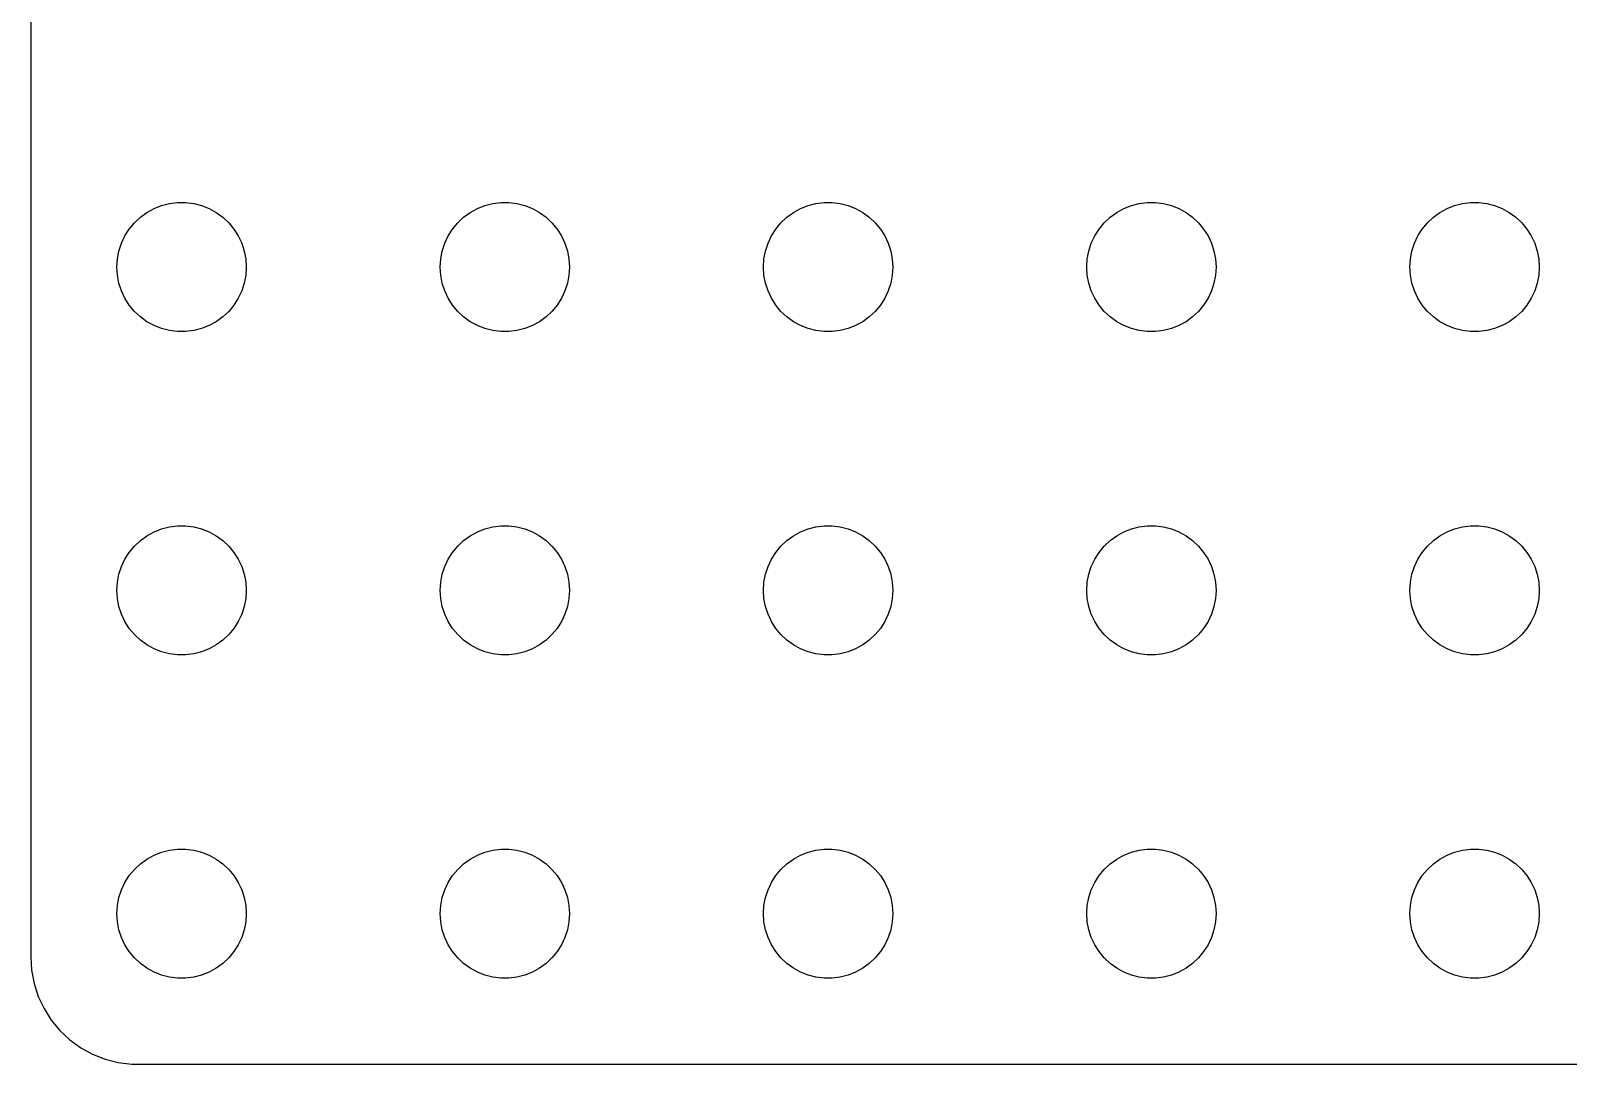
# Model space of a CAD drawing. Header units: metres. Extents: x -134 to 134, y 518 to 1078.
# Drawn here: x -134.5 to -63.2, y 746 to 794 of the extents above; entities that cross this region are included whole.
import ezdxf

# ---------------------------------------------------------------- set-up
doc = ezdxf.new("R2010")
doc.units = ezdxf.units.M

msp = doc.modelspace()

# ---------------------------------------------------------------- linework, layer by layer
for p, q in [((-134.5, 845), (-134.5, 751)), ((-129.412, 785.312), (-129.107, 785.533)), ((-129.107, 785.533), (-128.777, 785.714)), ((-128.777, 785.714), (-128.427, 785.853)), ((-128.427, 785.853), (-128.062, 785.947)), ((-128.062, 785.947), (-127.688, 785.994)), ((-127.688, 785.994), (-127.312, 785.994)), ((-127.312, 785.994), (-126.938, 785.947)), ((-126.938, 785.947), (-126.573, 785.853)), ((-126.573, 785.853), (-126.223, 785.714)), ((-126.223, 785.714), (-125.893, 785.533)), ((-125.893, 785.533), (-125.588, 785.312)), ((-114.412, 785.312), (-114.107, 785.533)), ((-114.107, 785.533), (-113.777, 785.714)), ((-113.777, 785.714), (-113.427, 785.853)), ((-113.427, 785.853), (-113.062, 785.947)), ((-113.062, 785.947), (-112.688, 785.994)), ((-112.688, 785.994), (-112.312, 785.994)), ((-112.312, 785.994), (-111.938, 785.947)), ((-111.938, 785.947), (-111.573, 785.853)), ((-111.573, 785.853), (-111.223, 785.714)), ((-111.223, 785.714), (-110.893, 785.533)), ((-110.893, 785.533), (-110.588, 785.312)), ((-99.4123, 785.312), (-99.1075, 785.533)), ((-99.1075, 785.533), (-98.7773, 785.714)), ((-98.7773, 785.714), (-98.427, 785.853)), ((-98.427, 785.853), (-98.0621, 785.947)), ((-98.0621, 785.947), (-97.6884, 785.994)), ((-97.6884, 785.994), (-97.3116, 785.994)), ((-97.3116, 785.994), (-96.9379, 785.947)), ((-96.9379, 785.947), (-96.573, 785.853)), ((-96.573, 785.853), (-96.2227, 785.714)), ((-96.2227, 785.714), (-95.8925, 785.533)), ((-95.8925, 785.533), (-95.5877, 785.312)), ((-84.4123, 785.312), (-84.1075, 785.533)), ((-84.1075, 785.533), (-83.7773, 785.714)), ((-83.7773, 785.714), (-83.427, 785.853)), ((-83.427, 785.853), (-83.0621, 785.947)), ((-83.0621, 785.947), (-82.6884, 785.994)), ((-82.6884, 785.994), (-82.3116, 785.994)), ((-82.3116, 785.994), (-81.9379, 785.947)), ((-81.9379, 785.947), (-81.573, 785.853)), ((-81.573, 785.853), (-81.2227, 785.714)), ((-81.2227, 785.714), (-80.8925, 785.533)), ((-80.8925, 785.533), (-80.5877, 785.312)), ((-69.4123, 785.312), (-69.1075, 785.533)), ((-69.1075, 785.533), (-68.7773, 785.714)), ((-68.7773, 785.714), (-68.427, 785.853)), ((-68.427, 785.853), (-68.0621, 785.947)), ((-68.0621, 785.947), (-67.6884, 785.994)), ((-67.6884, 785.994), (-67.3116, 785.994)), ((-67.3116, 785.994), (-66.9379, 785.947)), ((-66.9379, 785.947), (-66.573, 785.853)), ((-66.573, 785.853), (-66.2227, 785.714)), ((-66.2227, 785.714), (-65.8925, 785.533)), ((-65.8925, 785.533), (-65.5877, 785.312)), ((-129.927, 784.763), (-129.687, 785.054)), ((-129.687, 785.054), (-129.412, 785.312)), ((-125.588, 785.312), (-125.313, 785.054)), ((-125.313, 785.054), (-125.073, 784.763)), ((-114.927, 784.763), (-114.687, 785.054)), ((-114.687, 785.054), (-114.412, 785.312)), ((-110.588, 785.312), (-110.313, 785.054)), ((-110.313, 785.054), (-110.073, 784.763)), ((-99.927, 784.763), (-99.6869, 785.054)), ((-99.6869, 785.054), (-99.4123, 785.312)), ((-95.5877, 785.312), (-95.3131, 785.054)), ((-95.3131, 785.054), (-95.073, 784.763)), ((-84.927, 784.763), (-84.6869, 785.054)), ((-84.6869, 785.054), (-84.4123, 785.312)), ((-80.5877, 785.312), (-80.3131, 785.054)), ((-80.3131, 785.054), (-80.073, 784.763)), ((-69.927, 784.763), (-69.6869, 785.054)), ((-69.6869, 785.054), (-69.4123, 785.312)), ((-65.5877, 785.312), (-65.3131, 785.054)), ((-65.3131, 785.054), (-65.073, 784.763)), ((-130.406, 783.746), (-130.289, 784.104)), ((-130.289, 784.104), (-130.129, 784.445)), ((-130.129, 784.445), (-129.927, 784.763)), ((-125.073, 784.763), (-124.871, 784.445)), ((-124.871, 784.445), (-124.711, 784.104)), ((-124.711, 784.104), (-124.594, 783.746)), ((-115.406, 783.746), (-115.289, 784.104)), ((-115.289, 784.104), (-115.129, 784.445)), ((-115.129, 784.445), (-114.927, 784.763)), ((-110.073, 784.763), (-109.871, 784.445)), ((-109.871, 784.445), (-109.711, 784.104)), ((-109.711, 784.104), (-109.594, 783.746)), ((-100.406, 783.746), (-100.289, 784.104)), ((-100.289, 784.104), (-100.129, 784.445)), ((-100.129, 784.445), (-99.927, 784.763)), ((-95.073, 784.763), (-94.8711, 784.445)), ((-94.8711, 784.445), (-94.7107, 784.104)), ((-94.7107, 784.104), (-94.5943, 783.746)), ((-85.4057, 783.746), (-85.2893, 784.104)), ((-85.2893, 784.104), (-85.1289, 784.445)), ((-85.1289, 784.445), (-84.927, 784.763)), ((-80.073, 784.763), (-79.8711, 784.445)), ((-79.8711, 784.445), (-79.7107, 784.104)), ((-79.7107, 784.104), (-79.5943, 783.746)), ((-70.4057, 783.746), (-70.2893, 784.104)), ((-70.2893, 784.104), (-70.1289, 784.445)), ((-70.1289, 784.445), (-69.927, 784.763)), ((-65.073, 784.763), (-64.8711, 784.445)), ((-64.8711, 784.445), (-64.7107, 784.104)), ((-64.7107, 784.104), (-64.5943, 783.746)), ((-130.5, 783), (-130.476, 783.376)), ((-130.476, 783.376), (-130.406, 783.746)), ((-124.594, 783.746), (-124.524, 783.376)), ((-124.524, 783.376), (-124.5, 783)), ((-115.5, 783), (-115.476, 783.376)), ((-115.476, 783.376), (-115.406, 783.746)), ((-109.594, 783.746), (-109.524, 783.376)), ((-109.524, 783.376), (-109.5, 783)), ((-100.5, 783), (-100.476, 783.376)), ((-100.476, 783.376), (-100.406, 783.746)), ((-94.5943, 783.746), (-94.5237, 783.376)), ((-94.5237, 783.376), (-94.5, 783)), ((-85.5, 783), (-85.4763, 783.376)), ((-85.4763, 783.376), (-85.4057, 783.746)), ((-79.5943, 783.746), (-79.5237, 783.376)), ((-79.5237, 783.376), (-79.5, 783)), ((-70.5, 783), (-70.4763, 783.376)), ((-70.4763, 783.376), (-70.4057, 783.746)), ((-64.5943, 783.746), (-64.5237, 783.376)), ((-64.5237, 783.376), (-64.5, 783)), ((-130.476, 782.624), (-130.5, 783)), ((-124.5, 783), (-124.524, 782.624)), ((-115.476, 782.624), (-115.5, 783)), ((-109.5, 783), (-109.524, 782.624)), ((-100.476, 782.624), (-100.5, 783)), ((-94.5, 783), (-94.5237, 782.624)), ((-85.4763, 782.624), (-85.5, 783)), ((-79.5, 783), (-79.5237, 782.624)), ((-70.4763, 782.624), (-70.5, 783)), ((-64.5, 783), (-64.5237, 782.624)), ((-130.406, 782.254), (-130.476, 782.624)), ((-130.289, 781.896), (-130.406, 782.254)), ((-124.594, 782.254), (-124.711, 781.896)), ((-124.524, 782.624), (-124.594, 782.254)), ((-115.406, 782.254), (-115.476, 782.624)), ((-115.289, 781.896), (-115.406, 782.254)), ((-109.594, 782.254), (-109.711, 781.896)), ((-109.524, 782.624), (-109.594, 782.254)), ((-100.406, 782.254), (-100.476, 782.624)), ((-100.289, 781.896), (-100.406, 782.254)), ((-94.5943, 782.254), (-94.7107, 781.896)), ((-94.5237, 782.624), (-94.5943, 782.254)), ((-85.4057, 782.254), (-85.4763, 782.624)), ((-85.2893, 781.896), (-85.4057, 782.254)), ((-79.5943, 782.254), (-79.7107, 781.896)), ((-79.5237, 782.624), (-79.5943, 782.254)), ((-70.4057, 782.254), (-70.4763, 782.624)), ((-70.2893, 781.896), (-70.4057, 782.254)), ((-64.5943, 782.254), (-64.7107, 781.896)), ((-64.5237, 782.624), (-64.5943, 782.254)), ((-130.129, 781.555), (-130.289, 781.896)), ((-129.927, 781.237), (-130.129, 781.555)), ((-129.687, 780.946), (-129.927, 781.237)), ((-125.073, 781.237), (-125.313, 780.946)), ((-124.871, 781.555), (-125.073, 781.237)), ((-124.711, 781.896), (-124.871, 781.555)), ((-115.129, 781.555), (-115.289, 781.896)), ((-114.927, 781.237), (-115.129, 781.555)), ((-114.687, 780.946), (-114.927, 781.237)), ((-110.073, 781.237), (-110.313, 780.946)), ((-109.871, 781.555), (-110.073, 781.237)), ((-109.711, 781.896), (-109.871, 781.555)), ((-100.129, 781.555), (-100.289, 781.896)), ((-99.927, 781.237), (-100.129, 781.555)), ((-99.6869, 780.946), (-99.927, 781.237)), ((-95.073, 781.237), (-95.3131, 780.946)), ((-94.8711, 781.555), (-95.073, 781.237)), ((-94.7107, 781.896), (-94.8711, 781.555)), ((-85.1289, 781.555), (-85.2893, 781.896)), ((-84.927, 781.237), (-85.1289, 781.555)), ((-84.6869, 780.946), (-84.927, 781.237)), ((-80.073, 781.237), (-80.3131, 780.946)), ((-79.8711, 781.555), (-80.073, 781.237)), ((-79.7107, 781.896), (-79.8711, 781.555)), ((-70.1289, 781.555), (-70.2893, 781.896)), ((-69.927, 781.237), (-70.1289, 781.555)), ((-69.6869, 780.946), (-69.927, 781.237)), ((-65.073, 781.237), (-65.3131, 780.946)), ((-64.8711, 781.555), (-65.073, 781.237)), ((-64.7107, 781.896), (-64.8711, 781.555)), ((-129.412, 780.688), (-129.687, 780.946)), ((-129.107, 780.467), (-129.412, 780.688)), ((-125.588, 780.688), (-125.893, 780.467)), ((-125.313, 780.946), (-125.588, 780.688)), ((-114.412, 780.688), (-114.687, 780.946)), ((-114.107, 780.467), (-114.412, 780.688)), ((-110.588, 780.688), (-110.893, 780.467)), ((-110.313, 780.946), (-110.588, 780.688)), ((-99.4123, 780.688), (-99.6869, 780.946)), ((-99.1075, 780.467), (-99.4123, 780.688)), ((-95.5877, 780.688), (-95.8925, 780.467)), ((-95.3131, 780.946), (-95.5877, 780.688)), ((-84.4123, 780.688), (-84.6869, 780.946)), ((-84.1075, 780.467), (-84.4123, 780.688)), ((-80.5877, 780.688), (-80.8925, 780.467)), ((-80.3131, 780.946), (-80.5877, 780.688)), ((-69.4123, 780.688), (-69.6869, 780.946)), ((-69.1075, 780.467), (-69.4123, 780.688)), ((-65.5877, 780.688), (-65.8925, 780.467)), ((-65.3131, 780.946), (-65.5877, 780.688)), ((-128.777, 780.286), (-129.107, 780.467)), ((-128.427, 780.147), (-128.777, 780.286)), ((-128.062, 780.053), (-128.427, 780.147)), ((-127.688, 780.006), (-128.062, 780.053)), ((-127.312, 780.006), (-127.688, 780.006)), ((-126.938, 780.053), (-127.312, 780.006)), ((-126.573, 780.147), (-126.938, 780.053)), ((-126.223, 780.286), (-126.573, 780.147)), ((-125.893, 780.467), (-126.223, 780.286)), ((-113.777, 780.286), (-114.107, 780.467)), ((-113.427, 780.147), (-113.777, 780.286)), ((-113.062, 780.053), (-113.427, 780.147)), ((-112.688, 780.006), (-113.062, 780.053)), ((-112.312, 780.006), (-112.688, 780.006)), ((-111.938, 780.053), (-112.312, 780.006)), ((-111.573, 780.147), (-111.938, 780.053)), ((-111.223, 780.286), (-111.573, 780.147)), ((-110.893, 780.467), (-111.223, 780.286)), ((-98.7773, 780.286), (-99.1075, 780.467)), ((-98.427, 780.147), (-98.7773, 780.286)), ((-98.0621, 780.053), (-98.427, 780.147)), ((-97.6884, 780.006), (-98.0621, 780.053)), ((-97.3116, 780.006), (-97.6884, 780.006)), ((-96.9379, 780.053), (-97.3116, 780.006)), ((-96.573, 780.147), (-96.9379, 780.053)), ((-96.2227, 780.286), (-96.573, 780.147)), ((-95.8925, 780.467), (-96.2227, 780.286)), ((-83.7773, 780.286), (-84.1075, 780.467)), ((-83.427, 780.147), (-83.7773, 780.286)), ((-83.0621, 780.053), (-83.427, 780.147)), ((-82.6884, 780.006), (-83.0621, 780.053)), ((-82.3116, 780.006), (-82.6884, 780.006)), ((-81.9379, 780.053), (-82.3116, 780.006)), ((-81.573, 780.147), (-81.9379, 780.053)), ((-81.2227, 780.286), (-81.573, 780.147)), ((-80.8925, 780.467), (-81.2227, 780.286)), ((-68.7773, 780.286), (-69.1075, 780.467)), ((-68.427, 780.147), (-68.7773, 780.286)), ((-68.0621, 780.053), (-68.427, 780.147)), ((-67.6884, 780.006), (-68.0621, 780.053)), ((-67.3116, 780.006), (-67.6884, 780.006)), ((-66.9379, 780.053), (-67.3116, 780.006)), ((-66.573, 780.147), (-66.9379, 780.053)), ((-66.2227, 780.286), (-66.573, 780.147)), ((-65.8925, 780.467), (-66.2227, 780.286)), ((-129.412, 770.312), (-129.107, 770.533)), ((-129.107, 770.533), (-128.777, 770.714)), ((-128.777, 770.714), (-128.427, 770.853)), ((-128.427, 770.853), (-128.062, 770.947)), ((-128.062, 770.947), (-127.688, 770.994)), ((-127.688, 770.994), (-127.312, 770.994)), ((-127.312, 770.994), (-126.938, 770.947)), ((-126.938, 770.947), (-126.573, 770.853)), ((-126.573, 770.853), (-126.223, 770.714)), ((-126.223, 770.714), (-125.893, 770.533)), ((-125.893, 770.533), (-125.588, 770.312)), ((-114.412, 770.312), (-114.107, 770.533)), ((-114.107, 770.533), (-113.777, 770.714)), ((-113.777, 770.714), (-113.427, 770.853)), ((-113.427, 770.853), (-113.062, 770.947)), ((-113.062, 770.947), (-112.688, 770.994)), ((-112.688, 770.994), (-112.312, 770.994)), ((-112.312, 770.994), (-111.938, 770.947)), ((-111.938, 770.947), (-111.573, 770.853)), ((-111.573, 770.853), (-111.223, 770.714)), ((-111.223, 770.714), (-110.893, 770.533)), ((-110.893, 770.533), (-110.588, 770.312)), ((-99.4123, 770.312), (-99.1075, 770.533)), ((-99.1075, 770.533), (-98.7773, 770.714)), ((-98.7773, 770.714), (-98.427, 770.853)), ((-98.427, 770.853), (-98.0621, 770.947)), ((-98.0621, 770.947), (-97.6884, 770.994)), ((-97.6884, 770.994), (-97.3116, 770.994)), ((-97.3116, 770.994), (-96.9379, 770.947)), ((-96.9379, 770.947), (-96.573, 770.853)), ((-96.573, 770.853), (-96.2227, 770.714)), ((-96.2227, 770.714), (-95.8925, 770.533)), ((-95.8925, 770.533), (-95.5877, 770.312)), ((-84.4123, 770.312), (-84.1075, 770.533)), ((-84.1075, 770.533), (-83.7773, 770.714)), ((-83.7773, 770.714), (-83.427, 770.853)), ((-83.427, 770.853), (-83.0621, 770.947)), ((-83.0621, 770.947), (-82.6884, 770.994)), ((-82.6884, 770.994), (-82.3116, 770.994)), ((-82.3116, 770.994), (-81.9379, 770.947)), ((-81.9379, 770.947), (-81.573, 770.853)), ((-81.573, 770.853), (-81.2227, 770.714)), ((-81.2227, 770.714), (-80.8925, 770.533)), ((-80.8925, 770.533), (-80.5877, 770.312)), ((-69.4123, 770.312), (-69.1075, 770.533)), ((-69.1075, 770.533), (-68.7773, 770.714)), ((-68.7773, 770.714), (-68.427, 770.853)), ((-68.427, 770.853), (-68.0621, 770.947)), ((-68.0621, 770.947), (-67.6884, 770.994)), ((-67.6884, 770.994), (-67.3116, 770.994)), ((-67.3116, 770.994), (-66.9379, 770.947)), ((-66.9379, 770.947), (-66.573, 770.853)), ((-66.573, 770.853), (-66.2227, 770.714)), ((-66.2227, 770.714), (-65.8925, 770.533)), ((-65.8925, 770.533), (-65.5877, 770.312)), ((-129.927, 769.763), (-129.687, 770.054)), ((-129.687, 770.054), (-129.412, 770.312)), ((-125.588, 770.312), (-125.313, 770.054)), ((-125.313, 770.054), (-125.073, 769.763)), ((-114.927, 769.763), (-114.687, 770.054)), ((-114.687, 770.054), (-114.412, 770.312)), ((-110.588, 770.312), (-110.313, 770.054)), ((-110.313, 770.054), (-110.073, 769.763)), ((-99.927, 769.763), (-99.6869, 770.054)), ((-99.6869, 770.054), (-99.4123, 770.312)), ((-95.5877, 770.312), (-95.3131, 770.054)), ((-95.3131, 770.054), (-95.073, 769.763)), ((-84.927, 769.763), (-84.6869, 770.054)), ((-84.6869, 770.054), (-84.4123, 770.312)), ((-80.5877, 770.312), (-80.3131, 770.054)), ((-80.3131, 770.054), (-80.073, 769.763)), ((-69.927, 769.763), (-69.6869, 770.054)), ((-69.6869, 770.054), (-69.4123, 770.312)), ((-65.5877, 770.312), (-65.3131, 770.054)), ((-65.3131, 770.054), (-65.073, 769.763)), ((-130.406, 768.746), (-130.289, 769.104)), ((-130.289, 769.104), (-130.129, 769.445)), ((-130.129, 769.445), (-129.927, 769.763)), ((-125.073, 769.763), (-124.871, 769.445)), ((-124.871, 769.445), (-124.711, 769.104)), ((-124.711, 769.104), (-124.594, 768.746)), ((-115.406, 768.746), (-115.289, 769.104)), ((-115.289, 769.104), (-115.129, 769.445)), ((-115.129, 769.445), (-114.927, 769.763)), ((-110.073, 769.763), (-109.871, 769.445)), ((-109.871, 769.445), (-109.711, 769.104)), ((-109.711, 769.104), (-109.594, 768.746)), ((-100.406, 768.746), (-100.289, 769.104)), ((-100.289, 769.104), (-100.129, 769.445)), ((-100.129, 769.445), (-99.927, 769.763)), ((-95.073, 769.763), (-94.8711, 769.445)), ((-94.8711, 769.445), (-94.7107, 769.104)), ((-94.7107, 769.104), (-94.5943, 768.746)), ((-85.4057, 768.746), (-85.2893, 769.104)), ((-85.2893, 769.104), (-85.1289, 769.445)), ((-85.1289, 769.445), (-84.927, 769.763)), ((-80.073, 769.763), (-79.8711, 769.445)), ((-79.8711, 769.445), (-79.7107, 769.104)), ((-79.7107, 769.104), (-79.5943, 768.746)), ((-70.4057, 768.746), (-70.2893, 769.104)), ((-70.2893, 769.104), (-70.1289, 769.445)), ((-70.1289, 769.445), (-69.927, 769.763)), ((-65.073, 769.763), (-64.8711, 769.445)), ((-64.8711, 769.445), (-64.7107, 769.104)), ((-64.7107, 769.104), (-64.5943, 768.746)), ((-130.476, 768.376), (-130.406, 768.746)), ((-124.594, 768.746), (-124.524, 768.376)), ((-115.476, 768.376), (-115.406, 768.746)), ((-109.594, 768.746), (-109.524, 768.376)), ((-100.476, 768.376), (-100.406, 768.746)), ((-94.5943, 768.746), (-94.5237, 768.376)), ((-85.4763, 768.376), (-85.4057, 768.746)), ((-79.5943, 768.746), (-79.5237, 768.376)), ((-70.4763, 768.376), (-70.4057, 768.746)), ((-64.5943, 768.746), (-64.5237, 768.376)), ((-130.5, 768), (-130.476, 768.376)), ((-130.476, 767.624), (-130.5, 768)), ((-124.524, 768.376), (-124.5, 768)), ((-124.5, 768), (-124.524, 767.624)), ((-115.5, 768), (-115.476, 768.376)), ((-115.476, 767.624), (-115.5, 768)), ((-109.524, 768.376), (-109.5, 768)), ((-109.5, 768), (-109.524, 767.624)), ((-100.5, 768), (-100.476, 768.376)), ((-100.476, 767.624), (-100.5, 768)), ((-94.5237, 768.376), (-94.5, 768)), ((-94.5, 768), (-94.5237, 767.624)), ((-85.5, 768), (-85.4763, 768.376)), ((-85.4763, 767.624), (-85.5, 768)), ((-79.5237, 768.376), (-79.5, 768)), ((-79.5, 768), (-79.5237, 767.624)), ((-70.5, 768), (-70.4763, 768.376)), ((-70.4763, 767.624), (-70.5, 768)), ((-64.5237, 768.376), (-64.5, 768)), ((-64.5, 768), (-64.5237, 767.624)), ((-130.406, 767.254), (-130.476, 767.624)), ((-130.289, 766.896), (-130.406, 767.254)), ((-124.594, 767.254), (-124.711, 766.896)), ((-124.524, 767.624), (-124.594, 767.254)), ((-115.406, 767.254), (-115.476, 767.624)), ((-115.289, 766.896), (-115.406, 767.254)), ((-109.594, 767.254), (-109.711, 766.896)), ((-109.524, 767.624), (-109.594, 767.254)), ((-100.406, 767.254), (-100.476, 767.624)), ((-100.289, 766.896), (-100.406, 767.254)), ((-94.5943, 767.254), (-94.7107, 766.896)), ((-94.5237, 767.624), (-94.5943, 767.254)), ((-85.4057, 767.254), (-85.4763, 767.624)), ((-85.2893, 766.896), (-85.4057, 767.254)), ((-79.5943, 767.254), (-79.7107, 766.896)), ((-79.5237, 767.624), (-79.5943, 767.254)), ((-70.4057, 767.254), (-70.4763, 767.624)), ((-70.2893, 766.896), (-70.4057, 767.254)), ((-64.5943, 767.254), (-64.7107, 766.896)), ((-64.5237, 767.624), (-64.5943, 767.254)), ((-130.129, 766.555), (-130.289, 766.896)), ((-129.927, 766.237), (-130.129, 766.555)), ((-124.871, 766.555), (-125.073, 766.237)), ((-124.711, 766.896), (-124.871, 766.555)), ((-115.129, 766.555), (-115.289, 766.896)), ((-114.927, 766.237), (-115.129, 766.555)), ((-109.871, 766.555), (-110.073, 766.237)), ((-109.711, 766.896), (-109.871, 766.555)), ((-100.129, 766.555), (-100.289, 766.896)), ((-99.927, 766.237), (-100.129, 766.555)), ((-94.8711, 766.555), (-95.073, 766.237)), ((-94.7107, 766.896), (-94.8711, 766.555)), ((-85.1289, 766.555), (-85.2893, 766.896)), ((-84.927, 766.237), (-85.1289, 766.555)), ((-79.8711, 766.555), (-80.073, 766.237)), ((-79.7107, 766.896), (-79.8711, 766.555)), ((-70.1289, 766.555), (-70.2893, 766.896)), ((-69.927, 766.237), (-70.1289, 766.555)), ((-64.8711, 766.555), (-65.073, 766.237)), ((-64.7107, 766.896), (-64.8711, 766.555)), ((-129.687, 765.946), (-129.927, 766.237)), ((-129.412, 765.688), (-129.687, 765.946)), ((-129.107, 765.467), (-129.412, 765.688)), ((-125.588, 765.688), (-125.893, 765.467)), ((-125.313, 765.946), (-125.588, 765.688)), ((-125.073, 766.237), (-125.313, 765.946)), ((-114.687, 765.946), (-114.927, 766.237)), ((-114.412, 765.688), (-114.687, 765.946)), ((-114.107, 765.467), (-114.412, 765.688)), ((-110.588, 765.688), (-110.893, 765.467)), ((-110.313, 765.946), (-110.588, 765.688)), ((-110.073, 766.237), (-110.313, 765.946)), ((-99.6869, 765.946), (-99.927, 766.237)), ((-99.4123, 765.688), (-99.6869, 765.946)), ((-99.1075, 765.467), (-99.4123, 765.688)), ((-95.5877, 765.688), (-95.8925, 765.467)), ((-95.3131, 765.946), (-95.5877, 765.688)), ((-95.073, 766.237), (-95.3131, 765.946)), ((-84.6869, 765.946), (-84.927, 766.237)), ((-84.4123, 765.688), (-84.6869, 765.946)), ((-84.1075, 765.467), (-84.4123, 765.688)), ((-80.5877, 765.688), (-80.8925, 765.467)), ((-80.3131, 765.946), (-80.5877, 765.688)), ((-80.073, 766.237), (-80.3131, 765.946)), ((-69.6869, 765.946), (-69.927, 766.237)), ((-69.4123, 765.688), (-69.6869, 765.946)), ((-69.1075, 765.467), (-69.4123, 765.688)), ((-65.5877, 765.688), (-65.8925, 765.467)), ((-65.3131, 765.946), (-65.5877, 765.688)), ((-65.073, 766.237), (-65.3131, 765.946)), ((-128.777, 765.286), (-129.107, 765.467)), ((-128.427, 765.147), (-128.777, 765.286)), ((-128.062, 765.053), (-128.427, 765.147)), ((-127.688, 765.006), (-128.062, 765.053)), ((-127.312, 765.006), (-127.688, 765.006)), ((-126.938, 765.053), (-127.312, 765.006)), ((-126.573, 765.147), (-126.938, 765.053)), ((-126.223, 765.286), (-126.573, 765.147)), ((-125.893, 765.467), (-126.223, 765.286)), ((-113.777, 765.286), (-114.107, 765.467)), ((-113.427, 765.147), (-113.777, 765.286)), ((-113.062, 765.053), (-113.427, 765.147)), ((-112.688, 765.006), (-113.062, 765.053)), ((-112.312, 765.006), (-112.688, 765.006)), ((-111.938, 765.053), (-112.312, 765.006)), ((-111.573, 765.147), (-111.938, 765.053)), ((-111.223, 765.286), (-111.573, 765.147)), ((-110.893, 765.467), (-111.223, 765.286)), ((-98.7773, 765.286), (-99.1075, 765.467)), ((-98.427, 765.147), (-98.7773, 765.286)), ((-98.0621, 765.053), (-98.427, 765.147)), ((-97.6884, 765.006), (-98.0621, 765.053)), ((-97.3116, 765.006), (-97.6884, 765.006)), ((-96.9379, 765.053), (-97.3116, 765.006)), ((-96.573, 765.147), (-96.9379, 765.053)), ((-96.2227, 765.286), (-96.573, 765.147)), ((-95.8925, 765.467), (-96.2227, 765.286)), ((-83.7773, 765.286), (-84.1075, 765.467)), ((-83.427, 765.147), (-83.7773, 765.286)), ((-83.0621, 765.053), (-83.427, 765.147)), ((-82.6884, 765.006), (-83.0621, 765.053)), ((-82.3116, 765.006), (-82.6884, 765.006)), ((-81.9379, 765.053), (-82.3116, 765.006)), ((-81.573, 765.147), (-81.9379, 765.053)), ((-81.2227, 765.286), (-81.573, 765.147)), ((-80.8925, 765.467), (-81.2227, 765.286)), ((-68.7773, 765.286), (-69.1075, 765.467)), ((-68.427, 765.147), (-68.7773, 765.286)), ((-68.0621, 765.053), (-68.427, 765.147)), ((-67.6884, 765.006), (-68.0621, 765.053)), ((-67.3116, 765.006), (-67.6884, 765.006)), ((-66.9379, 765.053), (-67.3116, 765.006)), ((-66.573, 765.147), (-66.9379, 765.053)), ((-66.2227, 765.286), (-66.573, 765.147)), ((-65.8925, 765.467), (-66.2227, 765.286)), ((-129.107, 755.533), (-128.777, 755.714)), ((-128.777, 755.714), (-128.427, 755.853)), ((-128.427, 755.853), (-128.062, 755.947)), ((-128.062, 755.947), (-127.688, 755.994)), ((-127.688, 755.994), (-127.312, 755.994)), ((-127.312, 755.994), (-126.938, 755.947)), ((-126.938, 755.947), (-126.573, 755.853)), ((-126.573, 755.853), (-126.223, 755.714)), ((-126.223, 755.714), (-125.893, 755.533)), ((-114.107, 755.533), (-113.777, 755.714)), ((-113.777, 755.714), (-113.427, 755.853)), ((-113.427, 755.853), (-113.062, 755.947)), ((-113.062, 755.947), (-112.688, 755.994)), ((-112.688, 755.994), (-112.312, 755.994)), ((-112.312, 755.994), (-111.938, 755.947)), ((-111.938, 755.947), (-111.573, 755.853)), ((-111.573, 755.853), (-111.223, 755.714)), ((-111.223, 755.714), (-110.893, 755.533)), ((-99.1075, 755.533), (-98.7773, 755.714)), ((-98.7773, 755.714), (-98.427, 755.853)), ((-98.427, 755.853), (-98.0621, 755.947)), ((-98.0621, 755.947), (-97.6884, 755.994)), ((-97.6884, 755.994), (-97.3116, 755.994)), ((-97.3116, 755.994), (-96.9379, 755.947)), ((-96.9379, 755.947), (-96.573, 755.853)), ((-96.573, 755.853), (-96.2227, 755.714)), ((-96.2227, 755.714), (-95.8925, 755.533)), ((-84.1075, 755.533), (-83.7773, 755.714)), ((-83.7773, 755.714), (-83.427, 755.853)), ((-83.427, 755.853), (-83.0621, 755.947)), ((-83.0621, 755.947), (-82.6884, 755.994)), ((-82.6884, 755.994), (-82.3116, 755.994)), ((-82.3116, 755.994), (-81.9379, 755.947)), ((-81.9379, 755.947), (-81.573, 755.853)), ((-81.573, 755.853), (-81.2227, 755.714)), ((-81.2227, 755.714), (-80.8925, 755.533)), ((-69.1075, 755.533), (-68.7773, 755.714)), ((-68.7773, 755.714), (-68.427, 755.853)), ((-68.427, 755.853), (-68.0621, 755.947)), ((-68.0621, 755.947), (-67.6884, 755.994)), ((-67.6884, 755.994), (-67.3116, 755.994)), ((-67.3116, 755.994), (-66.9379, 755.947)), ((-66.9379, 755.947), (-66.573, 755.853)), ((-66.573, 755.853), (-66.2227, 755.714)), ((-66.2227, 755.714), (-65.8925, 755.533)), ((-129.927, 754.763), (-129.687, 755.054)), ((-129.687, 755.054), (-129.412, 755.312)), ((-129.412, 755.312), (-129.107, 755.533)), ((-125.893, 755.533), (-125.588, 755.312)), ((-125.588, 755.312), (-125.313, 755.054)), ((-125.313, 755.054), (-125.073, 754.763)), ((-114.927, 754.763), (-114.687, 755.054)), ((-114.687, 755.054), (-114.412, 755.312)), ((-114.412, 755.312), (-114.107, 755.533)), ((-110.893, 755.533), (-110.588, 755.312)), ((-110.588, 755.312), (-110.313, 755.054)), ((-110.313, 755.054), (-110.073, 754.763)), ((-99.927, 754.763), (-99.6869, 755.054)), ((-99.6869, 755.054), (-99.4123, 755.312)), ((-99.4123, 755.312), (-99.1075, 755.533)), ((-95.8925, 755.533), (-95.5877, 755.312)), ((-95.5877, 755.312), (-95.3131, 755.054)), ((-95.3131, 755.054), (-95.073, 754.763)), ((-84.927, 754.763), (-84.6869, 755.054)), ((-84.6869, 755.054), (-84.4123, 755.312)), ((-84.4123, 755.312), (-84.1075, 755.533)), ((-80.8925, 755.533), (-80.5877, 755.312)), ((-80.5877, 755.312), (-80.3131, 755.054)), ((-80.3131, 755.054), (-80.073, 754.763)), ((-69.927, 754.763), (-69.6869, 755.054)), ((-69.6869, 755.054), (-69.4123, 755.312)), ((-69.4123, 755.312), (-69.1075, 755.533)), ((-65.8925, 755.533), (-65.5877, 755.312)), ((-65.5877, 755.312), (-65.3131, 755.054)), ((-65.3131, 755.054), (-65.073, 754.763)), ((-130.289, 754.104), (-130.129, 754.445)), ((-130.129, 754.445), (-129.927, 754.763)), ((-125.073, 754.763), (-124.871, 754.445)), ((-124.871, 754.445), (-124.711, 754.104)), ((-115.289, 754.104), (-115.129, 754.445)), ((-115.129, 754.445), (-114.927, 754.763)), ((-110.073, 754.763), (-109.871, 754.445)), ((-109.871, 754.445), (-109.711, 754.104)), ((-100.289, 754.104), (-100.129, 754.445)), ((-100.129, 754.445), (-99.927, 754.763)), ((-95.073, 754.763), (-94.8711, 754.445)), ((-94.8711, 754.445), (-94.7107, 754.104)), ((-85.2893, 754.104), (-85.1289, 754.445)), ((-85.1289, 754.445), (-84.927, 754.763)), ((-80.073, 754.763), (-79.8711, 754.445)), ((-79.8711, 754.445), (-79.7107, 754.104)), ((-70.2893, 754.104), (-70.1289, 754.445)), ((-70.1289, 754.445), (-69.927, 754.763)), ((-65.073, 754.763), (-64.8711, 754.445)), ((-64.8711, 754.445), (-64.7107, 754.104)), ((-130.476, 753.376), (-130.406, 753.746)), ((-130.406, 753.746), (-130.289, 754.104)), ((-124.711, 754.104), (-124.594, 753.746)), ((-124.594, 753.746), (-124.524, 753.376)), ((-115.476, 753.376), (-115.406, 753.746)), ((-115.406, 753.746), (-115.289, 754.104)), ((-109.711, 754.104), (-109.594, 753.746)), ((-109.594, 753.746), (-109.524, 753.376)), ((-100.476, 753.376), (-100.406, 753.746)), ((-100.406, 753.746), (-100.289, 754.104)), ((-94.7107, 754.104), (-94.5943, 753.746)), ((-94.5943, 753.746), (-94.5237, 753.376)), ((-85.4763, 753.376), (-85.4057, 753.746)), ((-85.4057, 753.746), (-85.2893, 754.104)), ((-79.7107, 754.104), (-79.5943, 753.746)), ((-79.5943, 753.746), (-79.5237, 753.376)), ((-70.4763, 753.376), (-70.4057, 753.746)), ((-70.4057, 753.746), (-70.2893, 754.104)), ((-64.7107, 754.104), (-64.5943, 753.746)), ((-64.5943, 753.746), (-64.5237, 753.376)), ((-130.5, 753), (-130.476, 753.376)), ((-130.476, 752.624), (-130.5, 753)), ((-124.524, 753.376), (-124.5, 753)), ((-124.5, 753), (-124.524, 752.624)), ((-115.5, 753), (-115.476, 753.376)), ((-115.476, 752.624), (-115.5, 753)), ((-109.524, 753.376), (-109.5, 753)), ((-109.5, 753), (-109.524, 752.624)), ((-100.5, 753), (-100.476, 753.376)), ((-100.476, 752.624), (-100.5, 753)), ((-94.5237, 753.376), (-94.5, 753)), ((-94.5, 753), (-94.5237, 752.624)), ((-85.5, 753), (-85.4763, 753.376)), ((-85.4763, 752.624), (-85.5, 753)), ((-79.5237, 753.376), (-79.5, 753)), ((-79.5, 753), (-79.5237, 752.624)), ((-70.5, 753), (-70.4763, 753.376)), ((-70.4763, 752.624), (-70.5, 753)), ((-64.5237, 753.376), (-64.5, 753)), ((-64.5, 753), (-64.5237, 752.624)), ((-130.406, 752.254), (-130.476, 752.624)), ((-130.289, 751.896), (-130.406, 752.254)), ((-124.594, 752.254), (-124.711, 751.896)), ((-124.524, 752.624), (-124.594, 752.254)), ((-115.406, 752.254), (-115.476, 752.624)), ((-115.289, 751.896), (-115.406, 752.254)), ((-109.594, 752.254), (-109.711, 751.896)), ((-109.524, 752.624), (-109.594, 752.254)), ((-100.406, 752.254), (-100.476, 752.624)), ((-100.289, 751.896), (-100.406, 752.254)), ((-94.5943, 752.254), (-94.7107, 751.896)), ((-94.5237, 752.624), (-94.5943, 752.254)), ((-85.4057, 752.254), (-85.4763, 752.624)), ((-85.2893, 751.896), (-85.4057, 752.254)), ((-79.5943, 752.254), (-79.7107, 751.896)), ((-79.5237, 752.624), (-79.5943, 752.254)), ((-70.4057, 752.254), (-70.4763, 752.624)), ((-70.2893, 751.896), (-70.4057, 752.254)), ((-64.5943, 752.254), (-64.7107, 751.896)), ((-64.5237, 752.624), (-64.5943, 752.254)), ((-130.129, 751.555), (-130.289, 751.896)), ((-129.927, 751.237), (-130.129, 751.555)), ((-124.871, 751.555), (-125.073, 751.237)), ((-124.711, 751.896), (-124.871, 751.555)), ((-115.129, 751.555), (-115.289, 751.896)), ((-114.927, 751.237), (-115.129, 751.555)), ((-109.871, 751.555), (-110.073, 751.237)), ((-109.711, 751.896), (-109.871, 751.555)), ((-100.129, 751.555), (-100.289, 751.896)), ((-99.927, 751.237), (-100.129, 751.555)), ((-94.8711, 751.555), (-95.073, 751.237)), ((-94.7107, 751.896), (-94.8711, 751.555)), ((-85.1289, 751.555), (-85.2893, 751.896)), ((-84.927, 751.237), (-85.1289, 751.555)), ((-79.8711, 751.555), (-80.073, 751.237)), ((-79.7107, 751.896), (-79.8711, 751.555)), ((-70.1289, 751.555), (-70.2893, 751.896)), ((-69.927, 751.237), (-70.1289, 751.555)), ((-64.8711, 751.555), (-65.073, 751.237)), ((-64.7107, 751.896), (-64.8711, 751.555)), ((-134.5, 751), (-134.461, 750.373)), ((-129.687, 750.946), (-129.927, 751.237)), ((-129.412, 750.688), (-129.687, 750.946)), ((-129.107, 750.467), (-129.412, 750.688)), ((-125.588, 750.688), (-125.893, 750.467)), ((-125.313, 750.946), (-125.588, 750.688)), ((-125.073, 751.237), (-125.313, 750.946)), ((-114.687, 750.946), (-114.927, 751.237)), ((-114.412, 750.688), (-114.687, 750.946)), ((-114.107, 750.467), (-114.412, 750.688)), ((-110.588, 750.688), (-110.893, 750.467)), ((-110.313, 750.946), (-110.588, 750.688)), ((-110.073, 751.237), (-110.313, 750.946)), ((-99.6869, 750.946), (-99.927, 751.237)), ((-99.4123, 750.688), (-99.6869, 750.946)), ((-99.1075, 750.467), (-99.4123, 750.688)), ((-95.5877, 750.688), (-95.8925, 750.467)), ((-95.3131, 750.946), (-95.5877, 750.688)), ((-95.073, 751.237), (-95.3131, 750.946)), ((-84.6869, 750.946), (-84.927, 751.237)), ((-84.4123, 750.688), (-84.6869, 750.946)), ((-84.1075, 750.467), (-84.4123, 750.688)), ((-80.5877, 750.688), (-80.8925, 750.467)), ((-80.3131, 750.946), (-80.5877, 750.688)), ((-80.073, 751.237), (-80.3131, 750.946)), ((-69.6869, 750.946), (-69.927, 751.237)), ((-69.4123, 750.688), (-69.6869, 750.946)), ((-69.1075, 750.467), (-69.4123, 750.688)), ((-65.5877, 750.688), (-65.8925, 750.467)), ((-65.3131, 750.946), (-65.5877, 750.688)), ((-65.073, 751.237), (-65.3131, 750.946)), ((-134.461, 750.373), (-134.343, 749.757)), ((-128.777, 750.286), (-129.107, 750.467)), ((-128.427, 750.147), (-128.777, 750.286)), ((-128.062, 750.053), (-128.427, 750.147)), ((-127.688, 750.006), (-128.062, 750.053)), ((-127.312, 750.006), (-127.688, 750.006)), ((-126.938, 750.053), (-127.312, 750.006)), ((-126.573, 750.147), (-126.938, 750.053)), ((-126.223, 750.286), (-126.573, 750.147)), ((-125.893, 750.467), (-126.223, 750.286)), ((-113.777, 750.286), (-114.107, 750.467)), ((-113.427, 750.147), (-113.777, 750.286)), ((-113.062, 750.053), (-113.427, 750.147)), ((-112.688, 750.006), (-113.062, 750.053)), ((-112.312, 750.006), (-112.688, 750.006)), ((-111.938, 750.053), (-112.312, 750.006)), ((-111.573, 750.147), (-111.938, 750.053)), ((-111.223, 750.286), (-111.573, 750.147)), ((-110.893, 750.467), (-111.223, 750.286)), ((-98.7773, 750.286), (-99.1075, 750.467)), ((-98.427, 750.147), (-98.7773, 750.286)), ((-98.0621, 750.053), (-98.427, 750.147)), ((-97.6884, 750.006), (-98.0621, 750.053)), ((-97.3116, 750.006), (-97.6884, 750.006)), ((-96.9379, 750.053), (-97.3116, 750.006)), ((-96.573, 750.147), (-96.9379, 750.053)), ((-96.2227, 750.286), (-96.573, 750.147)), ((-95.8925, 750.467), (-96.2227, 750.286)), ((-83.7773, 750.286), (-84.1075, 750.467)), ((-83.427, 750.147), (-83.7773, 750.286)), ((-83.0621, 750.053), (-83.427, 750.147)), ((-82.6884, 750.006), (-83.0621, 750.053)), ((-82.3116, 750.006), (-82.6884, 750.006)), ((-81.9379, 750.053), (-82.3116, 750.006)), ((-81.573, 750.147), (-81.9379, 750.053)), ((-81.2227, 750.286), (-81.573, 750.147)), ((-80.8925, 750.467), (-81.2227, 750.286)), ((-68.7773, 750.286), (-69.1075, 750.467)), ((-68.427, 750.147), (-68.7773, 750.286)), ((-68.0621, 750.053), (-68.427, 750.147)), ((-67.6884, 750.006), (-68.0621, 750.053)), ((-67.3116, 750.006), (-67.6884, 750.006)), ((-66.9379, 750.053), (-67.3116, 750.006)), ((-66.573, 750.147), (-66.9379, 750.053)), ((-66.2227, 750.286), (-66.573, 750.147)), ((-65.8925, 750.467), (-66.2227, 750.286)), ((-134.343, 749.757), (-134.149, 749.159)), ((-134.149, 749.159), (-133.882, 748.591)), ((-133.882, 748.591), (-133.545, 748.061)), ((-133.545, 748.061), (-133.145, 747.577)), ((-133.145, 747.577), (-132.687, 747.147)), ((-132.687, 747.147), (-132.179, 746.778)), ((-132.179, 746.778), (-131.629, 746.476)), ((-131.629, 746.476), (-131.045, 746.245)), ((-131.045, 746.245), (-130.437, 746.089)), ((-130.437, 746.089), (-129.814, 746.01)), ((-129.814, 746.01), (129.814, 746.01))]:
    msp.add_line(p, q)

doc.saveas('drawing.dxf')
